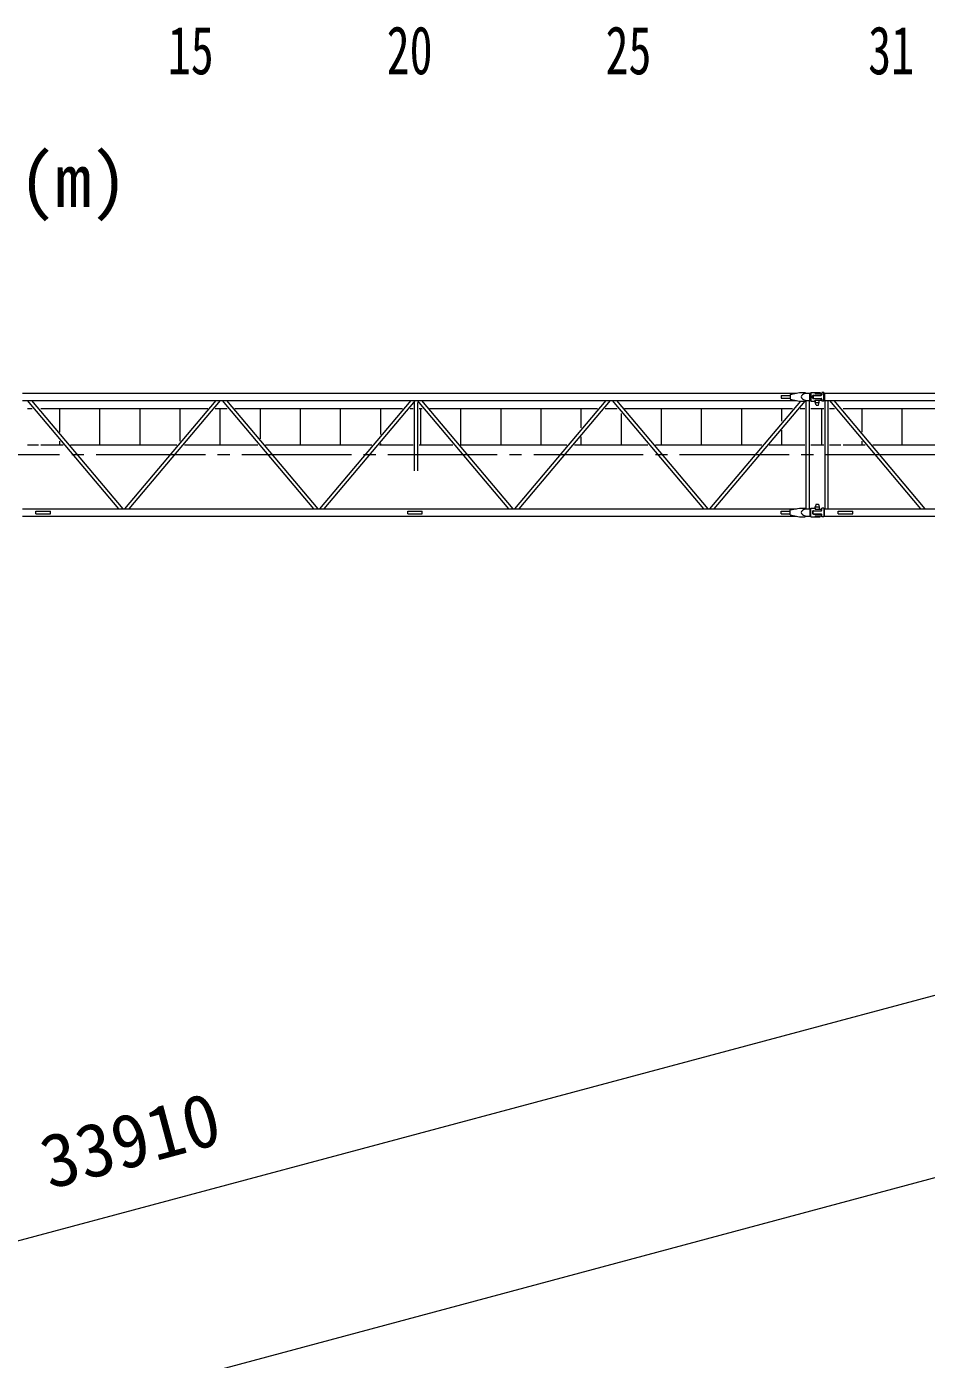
# Model space of a CAD drawing. Units: millimetres, scale not verified. Extents: x -27006 to 26751, y -37046 to 42575.
# Drawn here: x -7687 to -288, y 18849 to 29806 of the extents above; entities that cross this region are included whole.
import ezdxf
from ezdxf.enums import TextEntityAlignment as Align

# ---------------------------------------------------------------- set-up
doc = ezdxf.new("R2010")
doc.units = ezdxf.units.MM
doc.header["$LTSCALE"] = 100
doc.linetypes.add('CHAIN2', pattern=[12, 9, -1, 1, -1])
for name, color, linetype, lineweight in [('0-2_05 寸法', 7, 'Continuous', 18), ('0-3_10 当社外形線', 3, 'Continuous', 18), ('0-4_12 当社中心線', 3, 'CHAIN2', 18)]:
    doc.layers.add(name, color=color, linetype=linetype, lineweight=lineweight)
doc.styles.add('ＭＳ ゴシック', font='')
doc.styles.get('ＭＳ ゴシック').set_extended_font_data('MS Gothic')

msp = doc.modelspace()

# ---------------------------------------------------------------- linework, layer by layer
at = {"layer": '0-2_05 寸法'}
for p, q in [((9593, 24471.1), (-22002.4, 16005.1)), ((3371.1, 21302.7), (-21627.1, 14604.5))]:
    msp.add_line(p, q, dxfattribs=at)
at = {"layer": '0-3_10 当社外形線'}
for p, q in [((-7721.4, 26792), (-1355, 26792)), ((-1482.1, 26772.8), (-1407, 26772.8)), ((-1407, 26781.8), (-1330.8, 26796.8)), ((-1407, 26781.8), (-1407, 26741.8)), ((-1407, 26741.8), (-1330.8, 26726.8)), ((-1330.8, 26796.8), (-1283.3, 26796.8)), ((-1283.3, 26796.8), (-1283.3, 26788.6)), ((-1283.3, 26792), (-1245.9, 26792)), ((-1283.3, 26735), (-1283.3, 26726.8)), ((-1245.9, 26792), (-1238, 26795)), ((-1245.9, 26731.5), (-1245.9, 26792)), ((-1238, 26796.8), (-1238, 26726.8)), ((-1238, 26796.8), (-1162, 26796.8)), ((-1223, 26753.8), (-1223, 26769.8)), ((-1218, 26773.8), (-1153, 26773.8)), ((-1217, 26775.8), (-1152, 26775.8)), ((-1217, 26747.8), (-1152, 26747.8)), ((-1203, 26788.8), (-1203, 26796.8)), ((-1203, 26788.8), (-1152, 26788.8)), ((-1203, 26734.8), (-1154, 26734.8)), ((-1203, 26726.8), (-1203, 26734.8)), ((-1202, 26734.8), (-1152, 26734.8)), ((-1201, 26775.8), (-1201, 26773.8)), ((-1201, 26749.8), (-1201, 26747.8)), ((-1169, 26775.8), (-1169, 26773.8)), ((-1169, 26749.8), (-1169, 26747.8)), ((-1169, 26715.8), (-1169, 26734.8)), ((-1162, 26796.8), (-1162, 26788.8)), ((-1152, 26775.8), (-1152, 26788.8)), ((-1152, 26734.8), (-1152, 26747.8)), ((-1147, 26796.8), (-1147, 26779.8)), ((-1132, 26796.8), (-1147, 26796.8)), ((-1147, 26743.8), (-1147, 26726.8)), ((-1132, 26726.8), (-1132, 26796.8)), ((-1124.1, 26792), (-1132, 26795)), ((-1124.1, 26792), (5242.3, 26792)), ((-7721.4, 26731.5), (-1355, 26731.5)), ((-7682.8, 26731.5), (-6932.1, 25842)), ((-7681.4, 26666.8), (-7641.2, 26666.8)), ((-7647.2, 26731.5), (-6896.5, 25842)), ((-7569.5, 26666.8), (-6198.1, 26666.8)), ((-7414.2, 26470.9), (-7414.2, 26666.8)), ((-7084.3, 26366.8), (-7084.3, 26666.8)), ((-6130.4, 26731.5), (-6881.1, 25842)), ((-6094.8, 26731.5), (-6845.5, 25842)), ((-6754.5, 26366.8), (-6754.5, 26666.8)), ((-6424.6, 26398.5), (-6424.6, 26666.8)), ((-6136.4, 26666.8), (-6037.8, 26666.8)), ((-6094.7, 26366.8), (-6094.7, 26666.8)), ((-6079.4, 26731.5), (-5328.7, 25842)), ((-6043.8, 26731.5), (-5293.1, 25842)), ((-5976, 26666.8), (-4594.7, 26666.8)), ((-5764.9, 26416.6), (-5764.9, 26666.8)), ((-5435, 26366.8), (-5435, 26666.8)), ((-4527, 26731.5), (-5277.6, 25842)), ((-4491.4, 26731.5), (-5242, 25842)), ((-5105.1, 26366.8), (-5105.1, 26666.8)), ((-4775.3, 26452.8), (-4775.3, 26666.8)), ((-4532.9, 26666.8), (-4507.3, 26666.8)), ((-4497.3, 26154.4), (-4497.3, 26716.3)), ((-4475.9, 26731.5), (-3725.3, 25842)), ((-4470.1, 26154.4), (-4470.1, 26716.3)), ((-4460.1, 26666.8), (-4434.4, 26666.8)), ((-4445.4, 26366.8), (-4445.4, 26666.8)), ((-4440.3, 26731.5), (-3689.7, 25842)), ((-4372.6, 26666.8), (-2991.3, 26666.8)), ((-4115.6, 26366.8), (-4115.6, 26666.8)), ((-3785.7, 26366.8), (-3785.7, 26666.8)), ((-2923.5, 26731.5), (-3674.2, 25842)), ((-2888, 26731.5), (-3638.6, 25842)), ((-3455.8, 26366.8), (-3455.8, 26666.8)), ((-3126, 26507.2), (-3126, 26666.8)), ((-2929.5, 26666.8), (-2830.9, 26666.8)), ((-2872.5, 26731.5), (-2121.8, 25842)), ((-2836.9, 26731.5), (-2086.2, 25842)), ((-2796.1, 26366.8), (-2796.1, 26625.5)), ((-2769.2, 26666.8), (-1387.8, 26666.8)), ((-2466.2, 26366.8), (-2466.2, 26666.8)), ((-2136.4, 26366.8), (-2136.4, 26666.8)), ((-1324.1, 26726.8), (-2070.8, 25842)), ((-1288.5, 26726.8), (-2035.2, 25842)), ((-1806.5, 26366.8), (-1806.5, 26666.8)), ((-1476.6, 26561.6), (-1476.6, 26666.8)), ((-1330.8, 26726.8), (-1283.3, 26726.8)), ((-1326.1, 26666.8), (-1285.9, 26666.8)), ((-1283.3, 26731.5), (-1245.9, 26731.5)), ((-1275.9, 25842), (-1275.9, 26731.5)), ((-1248.7, 25842), (-1248.7, 26731.5)), ((-1245.9, 26731.5), (-1238, 26728.5)), ((-1238.7, 26666.8), (-1131.3, 26666.8)), ((-1238, 26726.8), (-1203, 26726.8)), ((-1195.1, 26693.8), (-1201, 26715.8)), ((-1132, 26726.8), (-1147, 26726.8)), ((-1146.8, 26366.8), (-1146.8, 26666.8)), ((-1124.1, 26731.5), (-1118.6, 26731.5)), ((-1124.1, 26731.5), (5242.3, 26731.5)), ((-1121.3, 25842), (-1121.3, 26731.5)), ((-1094.1, 25842), (-1094.1, 26731.5)), ((-1085.5, 26731.5), (-334.9, 25842)), ((-1084.1, 26666.8), (-1044, 26666.8)), ((-1049.9, 26731.5), (-299.3, 25842)), ((-972.2, 26666.8), (399.1, 26666.8)), ((-816.9, 26470.9), (-816.9, 26666.8)), ((-487, 26366.8), (-487, 26666.8)), ((-3126, 26366.8), (-3126, 26434)), ((-1476.6, 26366.8), (-1476.6, 26488.4)), ((-7681.4, 26366.8), (-7588.8, 26366.8)), ((-7569.5, 26366.8), (-7388.1, 26366.8)), ((-7414.2, 26366.8), (-7414.2, 26397.7)), ((-7326.3, 26366.8), (-6451.3, 26366.8)), ((-6389.6, 26366.8), (-5784.6, 26366.8)), ((-5722.9, 26366.8), (-4847.9, 26366.8)), ((-4786.1, 26366.8), (-4507.3, 26366.8)), ((-4775.3, 26366.8), (-4775.3, 26379.6)), ((-4460.1, 26366.8), (-4181.2, 26366.8)), ((-4119.4, 26366.8), (-3244.4, 26366.8)), ((-3182.7, 26366.8), (-2577.8, 26366.8)), ((-2516, 26366.8), (-1641, 26366.8)), ((-1579.2, 26366.8), (-1285.9, 26366.8)), ((-1238.7, 26366.8), (-1131.3, 26366.8)), ((-1084.1, 26366.8), (-991.5, 26366.8)), ((-972.2, 26366.8), (-790.8, 26366.8)), ((-816.9, 26366.8), (-816.9, 26397.7)), ((-729, 26366.8), (146, 26366.8)), ((-1195.1, 25879.8), (-1201, 25857.8)), ((-1169, 25857.8), (-1169, 25838.8)), ((-7721.4, 25842), (-1355, 25842)), ((-7721.4, 25781.5), (-1355, 25781.5)), ((-7610.5, 25800.8), (-7610.5, 25822.8)), ((-7610.5, 25822.8), (-7490.7, 25822.8)), ((-7610.5, 25800.8), (-7490.7, 25800.8)), ((-7490.7, 25800.8), (-7490.7, 25822.8)), ((-4553.3, 25800.8), (-4553.3, 25822.8)), ((-4553.3, 25822.8), (-4433.5, 25822.8)), ((-4553.3, 25800.8), (-4433.5, 25800.8)), ((-4433.5, 25800.8), (-4433.5, 25822.8)), ((-1482.1, 25800.8), (-1482.1, 25822.8)), ((-1482.1, 25822.8), (-1407, 25822.8)), ((-1482.1, 25800.8), (-1407, 25800.8)), ((-1407, 25831.8), (-1330.8, 25846.8)), ((-1407, 25791.8), (-1407, 25831.8)), ((-1407, 25791.8), (-1330.8, 25776.8)), ((-1330.8, 25846.8), (-1283.3, 25846.8)), ((-1330.8, 25776.8), (-1283.3, 25776.8)), ((-1283.3, 25838.6), (-1283.3, 25846.8)), ((-1283.3, 25842), (-1245.9, 25842)), ((-1283.3, 25776.8), (-1283.3, 25785)), ((-1283.3, 25781.5), (-1245.9, 25781.5)), ((-1245.9, 25842), (-1238, 25845)), ((-1245.9, 25842), (-1245.9, 25781.5)), ((-1245.9, 25781.5), (-1238, 25778.5)), ((-1238, 25776.8), (-1238, 25846.8)), ((-1238, 25846.8), (-1203, 25846.8)), ((-1238, 25776.8), (-1162, 25776.8)), ((-1223, 25819.8), (-1223, 25803.8)), ((-1218, 25799.8), (-1153, 25799.8)), ((-1217, 25825.8), (-1152, 25825.8)), ((-1217, 25797.8), (-1152, 25797.8)), ((-1203, 25846.8), (-1203, 25838.8)), ((-1203, 25838.8), (-1154, 25838.8)), ((-1203, 25784.8), (-1152, 25784.8)), ((-1203, 25784.8), (-1203, 25776.8)), ((-1202, 25838.8), (-1152, 25838.8)), ((-1201, 25823.8), (-1201, 25825.8)), ((-1201, 25797.8), (-1201, 25799.8)), ((-1169, 25823.8), (-1169, 25825.8)), ((-1169, 25797.8), (-1169, 25799.8)), ((-1162, 25776.8), (-1162, 25784.8)), ((-1152, 25838.8), (-1152, 25825.8)), ((-1152, 25797.8), (-1152, 25784.8)), ((-1147, 25829.8), (-1147, 25846.8)), ((-1132, 25846.8), (-1147, 25846.8)), ((-1147, 25776.8), (-1147, 25793.8)), ((-1132, 25776.8), (-1147, 25776.8)), ((-1132, 25846.8), (-1132, 25776.8)), ((-1124.1, 25781.5), (-1132, 25778.5)), ((-1124.1, 25842), (-1118.6, 25842)), ((-1124.1, 25842), (5242.3, 25842)), ((-1124.1, 25781.5), (5242.3, 25781.5)), ((-1013.2, 25800.8), (-1013.2, 25822.8)), ((-1013.2, 25822.8), (-893.4, 25822.8)), ((-1013.2, 25800.8), (-893.4, 25800.8)), ((-893.4, 25800.8), (-893.4, 25822.8))]:
    msp.add_line(p, q, dxfattribs=at)
for points in [[(-1482.1, 26772.8), (-1482.1, 26750.8), (-1407, 26750.8)], [(-1218, 26773.8), (-1218, 26749.8), (-1153, 26749.8)], [(-1201, 26734.8), (-1201, 26715.8), (-1169, 26715.8)], [(-1124.1, 26792), (-1124.1, 26731.5), (-1132, 26728.5)], [(-1195.1, 26693.8), (-1174.9, 26693.8), (-1169, 26715.8)], [(-1201, 25838.8), (-1201, 25857.8), (-1169, 25857.8)], [(-1195.1, 25879.8), (-1174.9, 25879.8), (-1169, 25857.8)], [(-1218, 25799.8), (-1218, 25823.8), (-1153, 25823.8)], [(-1124.1, 25781.5), (-1124.1, 25842), (-1132, 25845)]]:
    msp.add_lwpolyline(points, dxfattribs=at)
for centre, start, end in [((-1217, 26769.8), 90, 180), ((-1217, 26753.8), 180, 270), ((-1153, 26779.8), 270, 0), ((-1153, 26743.8), 0, 90), ((-1217, 25819.8), 90, 180), ((-1217, 25803.8), 180, 270), ((-1153, 25829.8), 270, 0), ((-1153, 25793.8), 0, 90)]:
    msp.add_arc(centre, 6, start, end, dxfattribs=at)
for centre in [(-1254.8, 26761.8), (-1254.8, 25811.8)]:
    msp.add_ellipse(centre, major_axis=(61.8, 0), ratio=0.489379, start_param=2.0501396, end_param=4.2330457, dxfattribs=at)
at = {"layer": '0-4_12 当社中心線'}
msp.add_line((-17916.6, 26286.8), (12586.8, 26286.8), dxfattribs=at)

# ---------------------------------------------------------------- texts
at = {"layer": '0-2_05 寸法', "style": 'ＭＳ ゴシック', "width": 0.7}
for s, p in [('20', (-4725.9, 29295.2)), ('25', (-2925.9, 29295.2)), ('31', (-765.9, 29295.2)), ('15', (-6525.9, 29295.2))]:
    msp.add_text(s, height=395.9, dxfattribs=at).set_placement(p, align=Align.BOTTOM_LEFT)
at = {"layer": '0-2_05 寸法', "style": 'ＭＳ ゴシック'}
msp.add_text('作業半径(m)', height=439.9, dxfattribs=at).set_placement((-10153.5, 28191.2), align=Align.BOTTOM_LEFT)
msp.add_text('33910', height=439.9, rotation=15, dxfattribs=at).set_placement((-7466.4, 20117.4), align=Align.BOTTOM_LEFT)

doc.saveas('drawing.dxf')
